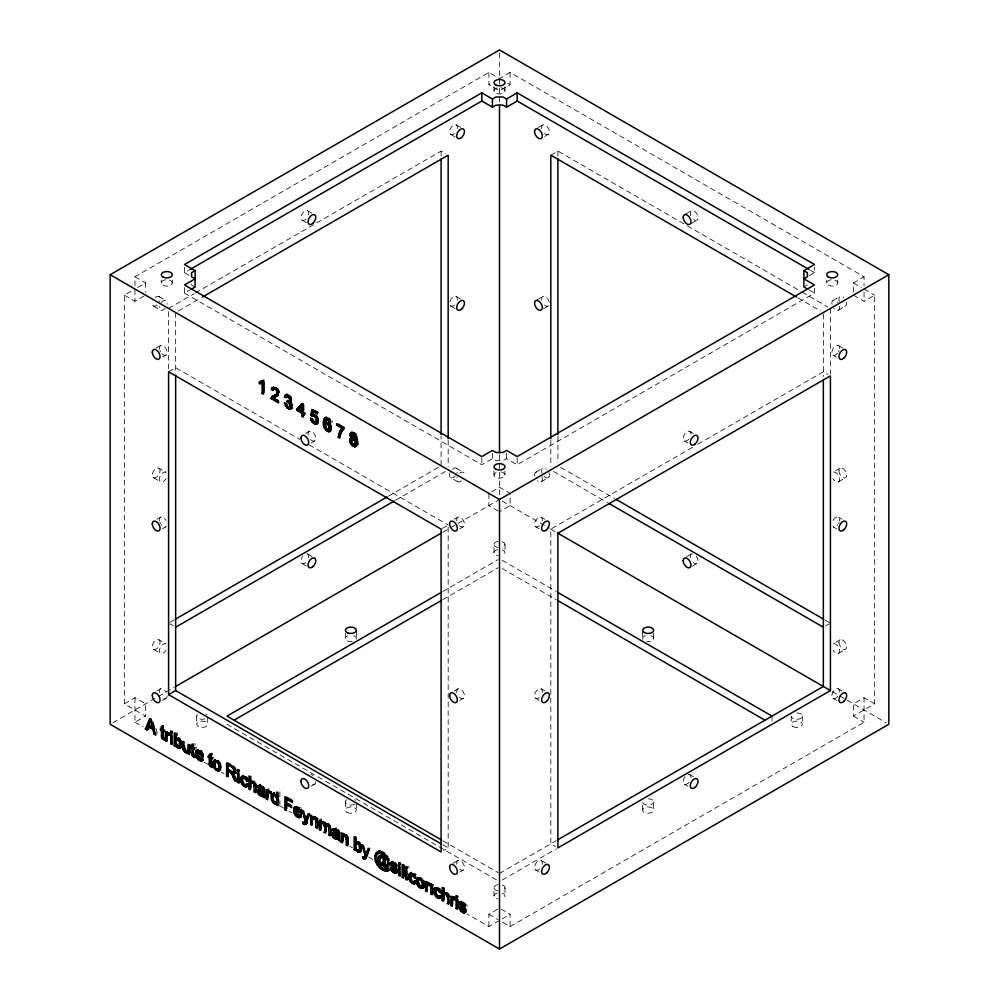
<?xml version="1.0" encoding="UTF-8"?>
<svg xmlns="http://www.w3.org/2000/svg" width="999" height="999" viewBox="0 0 999 999"><rect width="100%" height="100%" fill="white"/><g stroke="black" fill="none" stroke-linecap="round" stroke-linejoin="round"><path stroke-width="0.75" stroke-dasharray="5 3.75" d="M358.491 444.842L358.216 441.096M144.243 295.929L134.952 301.286L134.952 276.773L488.886 72.427L499.5 78.559L510.114 72.427L864.048 276.773L864.048 285.964M124.338 703.845L134.952 697.714L145.567 703.845L145.567 716.108L124.338 703.845L124.338 295.155L134.952 289.023M137.612 287.5L145.567 282.892L145.567 292.095M488.886 72.427L488.886 84.69L491.533 83.154M184.503 267.233L184.503 272.677L188.561 270.342M510.114 72.427L510.114 84.69L499.5 90.822L488.886 84.69M184.503 287.662L184.503 293.119L189.81 290.047M168.581 308.441L194.206 293.644M195.554 292.857L441.096 151.099L445.816 153.821M178.346 310.964L201.286 297.727M155.794 348.289L160.514 345.567M538.036 127.597L542.757 124.875M162.475 357.142L166.021 355.095M544.73 136.451L548.264 134.415M168.581 371.79L175.649 367.694L299.775 439.36M550.824 155.182L557.904 151.099L800.748 291.308M156.98 519.255L160.514 517.207M305.619 433.429L309.166 431.381M536.863 299.925L542.757 296.528M685.514 214.098L691.408 210.702M162.475 528.783L166.021 526.748A5.507 3.184 60 0 1 161.326 524.75M311.126 442.969L314.673 440.921M543.543 308.778L548.264 306.056M691.021 223.639L696.915 220.23M169.93 622.352L173.976 620.017M388.486 496.166L441.096 465.784L441.096 436.188M395.567 500.249L445.479 471.428M184.503 293.119L481.805 464.76L492.42 458.628L495.966 460.676L503.034 460.676L506.58 458.628L517.195 464.76L814.497 293.119L814.497 287.662M809.19 275.749L814.497 272.677L814.497 267.233M805.057 286.301L807.417 284.94M491.533 491.845L499.5 487.237L510.114 493.369L510.114 505.631L499.5 511.763M853.433 292.095L853.433 282.892L864.048 276.773M156.98 690.896L160.514 688.86M454.27 519.255L457.817 517.207M535.676 472.252L542.757 468.169M832.979 300.612L840.059 296.516M442.282 528.446L448.176 525.037L448.176 847.901L443.456 850.624M112.875 722.727L174.126 687.349M442.919 532.167L499.5 499.5L499.5 454.395M162.475 700.436L166.021 698.388M459.777 528.783L463.324 526.748M541.183 481.793L548.264 477.709A5.507 3.184 60 0 0 548.888 472.639M838.486 310.14L845.566 306.056M134.952 697.714L134.952 722.227L145.567 716.108M853.433 295.155L864.048 301.286L874.662 295.155L874.662 703.845L853.433 716.108L853.433 703.845L864.048 697.714L874.662 703.845M442.832 591.47L498.151 559.54M692.482 447.34L550.824 529.133L550.824 843.818L555.544 846.54M697.876 444.23L823.351 371.79L828.059 374.513M442.832 599.65L498.151 567.719M454.27 690.896L457.817 688.86M686.688 556.718L691.408 553.995M840.059 468.169L832.979 472.252A5.507 3.184 60 0 1 838.486 475.437A5.507 3.184 60 0 1 838.486 481.793A5.507 3.184 60 0 1 832.979 478.608M311.126 786.263L314.673 784.215M459.777 700.436L463.324 698.388M692.195 566.258L696.915 563.523M838.486 481.793L845.566 477.709M825.711 625.849L829.245 623.813M453.096 863.223L457.817 860.501M840.059 639.81L832.979 643.905A5.507 3.184 60 0 1 838.486 647.077A5.507 3.184 60 0 1 838.486 653.433A5.507 3.184 60 0 1 832.979 650.262M459.777 872.077L463.324 870.042M838.486 653.433L845.566 649.35M499.5 873.438L556.218 840.696M502.197 880.057L556.168 848.9M488.886 926.572L488.886 914.31L499.5 908.178L510.114 914.31L510.114 926.572L499.5 920.441L488.886 926.572L467.27 914.097M502.16 918.905L510.114 914.31M510.114 926.572L864.048 722.227L864.048 697.714M335.776 827.721L336.638 827.959M507.467 83.154L510.114 84.69M853.433 282.892L861.388 287.5M864.048 289.023L874.662 295.155M810.439 270.342L814.497 272.677M809.19 290.047L814.497 293.119M802.097 292.083L827.721 306.88M797.714 297.727L820.654 310.964M456.243 124.875L463.324 128.958M838.486 345.567L843.206 348.289M450.736 134.415L455.457 137.138M832.979 355.095L836.525 357.142M307.592 210.702L313.486 214.098M456.243 296.528L462.137 299.925M689.834 431.381L693.381 433.429M838.486 517.207L842.02 519.255M302.085 220.23L307.979 223.639M450.736 306.056L455.457 308.778M684.327 440.921L687.874 442.969M836.525 528.783L832.979 526.748A5.507 3.184 -60 0 0 837.674 524.75M560.601 467.345L614.56 498.501M825.024 620.017L830.419 623.126M553.521 471.428L607.479 502.584M184.503 272.677L189.81 275.749M195.117 286.988L191.583 284.94L191.583 280.856M134.952 276.773L145.567 282.892M158.941 296.516L166.021 300.612M456.243 468.169L463.324 472.252M541.183 517.207L544.73 519.255M838.486 688.86L842.02 690.896M502.16 501.023L549.35 528.284M550.649 529.033L556.081 532.167M832.242 691.608L846.49 699.837M847.065 700.162L886.125 722.727M153.434 306.056L160.514 310.14M450.112 472.639A5.507 3.184 -60 0 0 450.736 477.709L457.817 481.793M535.676 526.748L539.223 528.783M832.979 698.388L836.525 700.436M124.338 295.155L134.952 301.286M498.176 511.001L488.886 505.631L488.886 493.369M853.433 716.108L864.048 722.227M309.215 444.817L448.176 525.037M502.197 560.314L556.168 591.47M502.197 568.493L556.168 599.65M158.941 468.169A5.507 3.184 -60 0 1 157.193 476.698A5.507 3.184 -60 0 1 152.422 473.938A5.507 3.184 -60 0 1 158.941 468.169L166.021 472.252A5.507 3.184 -60 0 0 160.514 475.437A5.507 3.184 -60 0 0 160.514 481.793A5.507 3.184 -60 0 0 166.021 478.608M307.592 553.995L312.312 556.718M541.183 688.86L544.73 690.896M689.834 774.675L693.381 776.722M153.434 477.709L160.514 481.793M302.085 563.523L306.805 566.258M535.676 698.388L539.223 700.436M684.327 784.215L687.874 786.263M169.755 623.813L173.289 625.849M158.941 639.81A5.507 3.184 -60 0 1 157.193 648.339A5.507 3.184 -60 0 1 152.422 645.591A5.507 3.184 -60 0 1 158.941 639.81L166.021 643.905A5.507 3.184 -60 0 0 160.514 647.077A5.507 3.184 -60 0 0 160.514 653.433A5.507 3.184 -60 0 0 166.021 650.262M541.183 860.501L545.904 863.223M153.434 649.35L160.514 653.433M535.676 870.042L539.223 872.077M442.832 840.733L498.151 872.664M442.782 844.779L448.176 847.901M226.973 724.275L499.5 881.618M488.886 914.31L498.176 919.679M268.132 788.536L269.368 789.26M134.952 722.227L143.057 726.91M203.846 762.012L207.904 764.347M221.403 772.152L224.113 773.713M279.495 805.681L283.554 808.029M288.948 811.138L291.658 812.699M349.737 846.24L352.447 847.801M368.656 857.154L372.702 859.502M415.384 873.538L416.346 874.674M300.761 807.479L301.386 808.241M433.129 884.24L433.766 885.601M318.556 818.543L318.806 819.23M155.944 728.433L157.617 734.103M332.105 420.666L332.442 422.215M467.02 904.969L467.207 905.893M864.048 292.095L864.048 301.286M837.699 280.17L837.699 282.892A5.507 3.184 0 0 1 829.445 285.652A5.507 3.184 0 0 1 829.445 280.145A5.507 3.184 0 0 1 837.699 282.892M830.419 308.441L830.419 373.876M826.685 280.17L826.685 282.892M823.351 314.086L823.351 376.461M802.309 716.108L802.309 724.275M791.295 716.108L791.295 724.275M772.027 716.108L772.027 721.553M653.658 633.004L653.658 638.448M648.151 798.75A5.507 3.184 0 0 1 653.658 801.922L653.658 810.102A5.507 3.184 0 0 1 645.391 812.849A5.507 3.184 0 0 1 645.391 807.342A5.507 3.184 0 0 1 653.658 810.102M642.644 631.643L642.644 638.448M642.644 810.102L642.644 801.922A5.507 3.184 0 0 0 648.151 805.107A5.507 3.184 0 0 0 653.658 801.922M557.904 151.099L557.904 157.33M557.904 436.188L557.904 462.674M550.824 440.272L550.824 466.758M517.195 457.942L517.195 464.76M506.58 453.184L506.58 458.628M505.007 86.726L505.007 90.822A5.507 3.184 0 0 1 496.753 93.569A5.507 3.184 0 0 1 496.753 88.062A5.507 3.184 0 0 1 505.007 90.822M505.007 470.891L505.007 474.975M505.007 544.455L505.007 552.634M505.007 887.749L505.007 895.916M499.5 53.059L499.5 104.395M493.993 86.726L493.993 90.822M493.993 470.891L493.993 474.975M498.076 541.383A5.507 3.184 0 0 0 493.993 544.455L493.993 552.634A5.507 3.184 0 0 0 498.076 555.706M498.076 884.677A5.507 3.184 0 0 0 493.993 887.749L493.993 895.916A5.507 3.184 0 0 0 498.076 898.988M492.42 453.184L492.42 458.628M481.805 457.942L481.805 464.76M448.176 440.272L448.176 466.758M441.096 151.099L441.096 157.33M408.816 866.208L408.816 868.031M356.356 631.643L356.356 638.448M356.356 803.283L356.356 810.102M345.342 633.004L345.342 638.448M345.342 801.922L345.342 810.102M279.895 791.77L279.895 804.694M213.774 757.155L213.774 758.391M212.4 753.096L212.4 755.269M207.705 717.469L207.705 724.275A5.507 3.184 0 0 1 199.45 727.035A5.507 3.184 0 0 1 199.45 721.528A5.507 3.184 0 0 1 207.705 724.275M196.691 716.108L196.691 724.275M196.391 747.127L196.391 748.351M195.005 743.056L195.005 745.229M177.36 732.579L177.36 735.651M175.649 312.525L175.649 373.938M172.315 280.17L172.315 282.892A5.507 3.184 0 0 1 164.048 285.652A5.507 3.184 0 0 1 164.048 280.145A5.507 3.184 0 0 1 172.315 282.892M168.581 311.551L168.581 370.754M161.301 280.17L161.301 282.892M352.272 641.52A5.507 3.184 0 0 1 345.766 639.672A5.507 3.184 0 0 1 348.102 635.701M353.609 635.701A5.507 3.184 0 0 1 356.168 639.273M650.898 635.701A5.507 3.184 0 0 1 653.234 639.672A5.507 3.184 0 0 1 646.728 641.52M642.832 639.273A5.507 3.184 0 0 1 645.391 635.701M502.247 893.168A5.507 3.184 0 0 1 502.247 898.675M493.993 895.916A5.507 3.184 0 0 1 498.076 892.856M502.247 549.875A5.507 3.184 0 0 1 502.247 555.382M493.993 552.634A5.507 3.184 0 0 1 498.076 549.562M690.784 215.772A5.507 3.184 60 0 1 693.156 210.539A5.507 3.184 60 0 1 698.051 217.72A5.507 3.184 60 0 1 693.156 219.231M696.103 555.993A5.507 3.184 60 0 1 697.764 562.562A5.507 3.184 60 0 1 693.156 562.524M690.396 557.754A5.507 3.184 60 0 1 692.22 553.746M541.745 300.287A5.507 3.184 60 0 1 545.167 296.616A5.507 3.184 60 0 1 549.388 303.921A5.507 3.184 60 0 1 544.505 305.057M548.264 477.709A5.507 3.184 60 0 1 543.568 475.711M542.145 473.239A5.507 3.184 60 0 1 542.42 468.419A5.507 3.184 60 0 1 546.515 469.18M846.578 302.297A5.507 3.184 60 0 1 841.807 305.045M839.435 301.586A5.507 3.184 60 0 1 839.722 296.765A5.507 3.184 60 0 1 843.818 297.527M541.745 128.634A5.507 3.184 60 0 1 545.167 124.975A5.507 3.184 60 0 1 549.388 132.28A5.507 3.184 60 0 1 544.505 133.404M839.497 306.381A5.507 3.184 60 0 1 838.099 310.314A5.507 3.184 60 0 1 833.79 308.142M831.967 304.37A5.507 3.184 60 0 1 833.366 300.437A5.507 3.184 60 0 1 837.674 302.61M541.808 476.723A5.507 3.184 60 0 1 541.52 481.543A5.507 3.184 60 0 1 537.425 480.781M534.677 476.024A5.507 3.184 60 0 1 539.435 473.264M500.924 471.903A5.507 3.184 0 0 1 504.008 476.798A5.507 3.184 0 0 1 494.992 476.798A5.507 3.184 0 0 1 498.076 471.903M305.844 219.231A5.507 3.184 -60 0 1 300.949 217.72A5.507 3.184 -60 0 1 305.844 210.539A5.507 3.184 -60 0 1 308.216 215.772M454.495 305.057A5.507 3.184 -60 0 1 449.612 303.921A5.507 3.184 -60 0 1 453.833 296.616A5.507 3.184 -60 0 1 457.255 300.287M306.78 553.746A5.507 3.184 -60 0 1 308.604 557.754M305.844 562.524A5.507 3.184 -60 0 1 301.236 562.562A5.507 3.184 -60 0 1 302.897 555.993M502.247 541.708A5.507 3.184 0 0 1 502.247 547.215M498.076 547.527A5.507 3.184 0 0 1 493.993 544.455M204.957 718.855A5.507 3.184 0 0 1 198.302 718.356A5.507 3.184 0 0 1 197.427 714.51M206.094 713.86A5.507 3.184 0 0 1 206.968 714.51M354.745 804.17A5.507 3.184 0 0 1 346.953 804.17A5.507 3.184 0 0 1 346.953 799.675M354.745 799.675A5.507 3.184 0 0 1 355.619 800.336M796.802 712.924A5.507 3.184 0 0 1 802.284 715.821A5.507 3.184 0 0 1 797.751 719.23A5.507 3.184 0 0 1 791.483 716.92M502.247 884.989A5.507 3.184 0 0 1 502.247 890.496M498.076 890.821A5.507 3.184 0 0 1 493.993 887.749M454.495 133.404A5.507 3.184 -60 0 1 449.612 132.28A5.507 3.184 -60 0 1 453.833 124.975A5.507 3.184 -60 0 1 457.255 128.634M161.326 302.61A5.507 3.184 -60 0 1 165.634 300.437A5.507 3.184 -60 0 1 167.033 304.37M165.21 308.142A5.507 3.184 -60 0 1 160.901 310.314A5.507 3.184 -60 0 1 159.503 306.381M155.182 297.527A5.507 3.184 -60 0 1 159.278 296.765A5.507 3.184 -60 0 1 159.565 301.586M157.193 305.045A5.507 3.184 -60 0 1 152.422 302.297M459.565 473.264A5.507 3.184 -60 0 1 464.323 476.024M461.575 480.781A5.507 3.184 -60 0 1 457.48 481.543A5.507 3.184 -60 0 1 457.192 476.723M452.485 469.18A5.507 3.184 -60 0 1 456.58 468.419A5.507 3.184 -60 0 1 456.855 473.239M455.432 475.711A5.507 3.184 -60 0 1 450.736 477.709M159.503 349.325A5.507 3.184 60 0 1 163.262 345.829A5.507 3.184 60 0 1 167.033 353.658A5.507 3.184 60 0 1 161.326 353.097M160.514 351.923A5.507 3.184 60 0 1 159.89 350.637M308.154 435.139A5.507 3.184 60 0 1 311.913 431.655A5.507 3.184 60 0 1 315.684 439.485A5.507 3.184 60 0 1 309.965 438.923M456.805 520.966A5.507 3.184 60 0 1 460.227 517.295A5.507 3.184 60 0 1 464.448 524.6A5.507 3.184 60 0 1 459.565 525.736M456.805 864.26A5.507 3.184 60 0 1 460.227 860.601A5.507 3.184 60 0 1 464.448 867.906A5.507 3.184 60 0 1 459.565 869.03M315.809 781.693A5.507 3.184 60 0 1 309.965 782.217M310.914 774.525A5.507 3.184 60 0 1 312.924 775.686M167.158 695.878A5.507 3.184 60 0 1 161.326 696.39M159.503 692.619A5.507 3.184 60 0 1 161.326 688.611A5.507 3.184 60 0 1 166.021 692.032M539.435 525.736A5.507 3.184 -60 0 1 534.552 524.6A5.507 3.184 -60 0 1 538.773 517.295A5.507 3.184 -60 0 1 542.195 520.966M689.035 438.923A5.507 3.184 -60 0 1 683.316 439.485A5.507 3.184 -60 0 1 687.087 431.655A5.507 3.184 -60 0 1 690.846 435.139M837.674 353.097A5.507 3.184 -60 0 1 831.967 353.658A5.507 3.184 -60 0 1 835.738 345.829A5.507 3.184 -60 0 1 839.497 349.325M839.11 350.637A5.507 3.184 -60 0 1 838.486 351.923M832.979 520.392A5.507 3.184 -60 0 1 837.674 516.958A5.507 3.184 -60 0 1 839.497 520.966M839.11 522.277A5.507 3.184 -60 0 1 838.486 523.563M539.435 697.377A5.507 3.184 -60 0 1 534.552 696.253A5.507 3.184 -60 0 1 538.773 688.948A5.507 3.184 -60 0 1 542.195 692.619M539.435 869.03A5.507 3.184 -60 0 1 534.552 867.906A5.507 3.184 -60 0 1 538.773 860.601A5.507 3.184 -60 0 1 542.195 864.26M688.086 774.525A5.507 3.184 -60 0 1 690.846 778.446M689.035 782.217A5.507 3.184 -60 0 1 683.716 783.641A5.507 3.184 -60 0 1 685.139 776.673M837.674 696.39A5.507 3.184 -60 0 1 831.967 696.965A5.507 3.184 -60 0 1 835.738 689.135A5.507 3.184 -60 0 1 839.497 692.619M456.805 692.619A5.507 3.184 60 0 1 460.227 688.948A5.507 3.184 60 0 1 464.448 696.253A5.507 3.184 60 0 1 459.565 697.377M160.514 523.563A5.507 3.184 60 0 1 159.89 522.277M159.503 520.966A5.507 3.184 60 0 1 161.326 516.958A5.507 3.184 60 0 1 166.021 520.392M346.953 812.349A5.507 3.184 0 0 0 356.168 810.926A5.507 3.184 0 0 0 349.425 807.03A5.507 3.184 0 0 0 346.953 812.349M792.906 726.523A5.507 3.184 0 0 0 802.122 725.099A5.507 3.184 0 0 0 795.379 721.203A5.507 3.184 0 0 0 792.906 726.523M838.923 470.691A5.507 3.184 60 0 0 844.754 477.959A5.507 3.184 60 0 0 844.754 470.167A5.507 3.184 60 0 0 838.923 470.691M838.923 642.332A5.507 3.184 60 0 0 844.754 649.6A5.507 3.184 60 0 0 844.754 641.82A5.507 3.184 60 0 0 838.923 642.332"/><path stroke-width="1.5" d="M262.974 795.816L263.249 797.127L265.01 796.103L264.735 794.792C261.663 798.351 255.457 793.356 257.792 789.747C262.974 791.87 265.247 789.56 259.478 787.087L258.791 788.074L257.455 787.087L260.339 784.565M337.6 834.115L337.212 832.105L335.652 830.669L334.215 830.231L333.541 831.23L332.192 830.244L333.304 828.733C339.922 828.995 339.098 836.55 339.423 841.108L337.712 838.96L339.485 837.949L336.963 839.172C330.844 839.185 329.932 828.783 337.6 834.115L339.373 833.091M187.862 751.086L188.087 744.38L189.46 745.167L189.46 754.532L188.237 753.82L188.237 752.447C182.605 754.495 181.905 744.655 182.892 741.37L184.266 742.17C182.642 745.541 184.79 755.119 189.635 750.074L189.86 744.605M198.526 759.889L200.3 758.878L203.459 759.989L201.686 761.013C196.928 760.951 193.706 754.07 196.566 750.361C202.647 748.388 207.355 765.434 196.928 754.557L198.701 753.546L203.534 756.33M196.104 750.811L197.864 749.787L197.54 754.57L195.767 755.594M295.142 811.263L296.666 815.122L298.289 816.158L299.725 815.172L301.149 816.195L299.9 817.706C295.142 817.657 291.92 810.776 294.78 807.055C300.861 805.082 305.569 822.14 295.142 811.263L296.915 810.239M294.318 807.517L296.079 806.493L296.079 812.287L294.305 813.311M443.606 895.154L443.544 901.223L442.17 900.436L442.17 887.499L443.544 888.298L443.544 892.931C449.275 891.62 449.55 900.773 448.776 904.245L447.402 903.446C449.1 901.672 446.903 890.871 443.606 895.154L445.379 894.13M262.799 793.681L262.862 792.207L264.623 791.183L264.41 793.218L261.726 794.817L259.091 793.281L258.866 791.333L261.176 790.109L264.623 791.183M337.6 835.351L333.616 834.49L334.353 837.037L337 837.799L337.6 835.351L339.373 834.327L335.377 833.466M324.837 422.964L325.224 420.192L326.785 419.18L330.669 423.226L328.696 419.081L325.899 417.632C320.691 419.942 323.713 432.53 329.87 431.518C332.742 428.546 328.883 420.791 324.837 422.964L326.611 421.94M212.837 763.348C214.036 754.707 224.363 766.72 219.393 770.753C215.472 771.59 212.7 766.807 212.837 763.348L217.47 760.614L218.406 760.938L215.697 761.638C212.612 762.924 214.598 768.918 217.582 769.442L220.117 768.194L220.791 765.846L219.031 766.857L218.344 769.218M213.549 760.614L215.309 759.59L214.61 762.324L215.197 765.596L213.436 766.62M416.446 880.893C417.632 872.264 427.972 884.265 423.002 888.311C419.081 889.147 416.308 884.365 416.446 880.893L418.219 879.869L418.531 877.796L416.758 878.808M271.528 799.787L271.491 794.667L274.475 792.607L272.964 794.68L273.301 798.763L271.528 799.787C272.252 802.459 275.512 806.043 278.184 803.134L275.412 802.172L273.651 803.196M245.766 785.364L246.453 784.003L247.802 784.989C244.83 791.033 237.725 779.807 241.721 776.41C244.693 775.449 247.29 778.858 247.677 781.53L243.556 777.697C240.634 778.958 242.32 784.727 245.155 785.451L247.977 783.878L245.155 785.451M240.809 780.631L242.57 779.607L243.494 775.386M382.605 863.586C387.175 851.885 372.452 859.714 382.155 863.835M381.693 863.935L384.365 862.562L385.277 860.713L384.84 857.704L383.067 858.728M416.421 882.816C411.363 886.8 406.443 877.222 409.702 873.388C412.674 872.427 415.272 875.836 415.659 878.508L411.526 874.687C408.603 875.936 410.302 881.717 413.136 882.429L415.959 880.856L413.136 882.429M411.476 872.364L410.489 875.449L411.064 878.683L409.29 879.707M438.961 896.902L439.647 895.541L440.996 896.528C438.024 902.572 430.919 891.345 434.915 887.949C437.887 886.987 440.484 890.396 440.871 893.069L436.738 889.235C433.828 890.496 435.514 896.265 438.349 896.99L441.171 895.416L438.349 896.99M434.365 888.623L436.138 887.599L435.951 892.219L434.19 893.243M338.236 437.362L340.172 430.631L343.918 427.372L341.121 431.181L340.01 436.338L338.236 437.362L339.648 438.174L340.871 433.054L343.918 429.12L343.918 427.884L336.663 423.701L336.663 425.224L342.145 428.384M388.848 868.456C379.483 873.451 370.517 855.331 380.02 850.611C367.445 854.644 380.619 876.847 390.547 869.342M376.611 856.393L376.798 854.407C382.904 848.163 392.944 865.771 384.465 865.509L385.639 858.491L384.278 857.704L384.016 858.915L385.789 857.891M323.738 425.824L325.512 424.8L325.537 418.706L326.448 417.008L324.675 418.032M272.652 796.278L273.152 800.861L275.537 802.921C278.359 801.548 276.661 795.803 273.801 795.179L272.652 796.278L274.887 794.405M411.9 876.223L412.55 873.875L414.235 873.988L412.475 875.012M257.392 792.344L259.166 791.32L259.565 788.723M333.903 834.477L333.791 832.691L332.018 833.703M391.121 862.424L395.242 864.073L396.778 867.269L395.429 866.707C385.402 857.854 399.15 870.404 396.678 872.914L394.717 873.151L392.42 871.727L390.347 867.719L391.708 868.256C391.084 870.666 396.853 873.563 395.267 869.917C392.844 868.381 387.674 863.074 392.882 861.413M391.246 865.921L393.019 864.897L392.595 861.725L390.821 862.749M464.21 911.125C464.385 907.666 457.879 906.405 459.478 902.384C461.963 900.848 465.247 904.357 465.434 906.917L464.085 906.343C454.058 897.489 467.807 910.039 465.334 912.549L463.374 912.786L461.076 911.363L459.003 907.354L460.364 907.891C459.915 915.134 471.328 907.092 462.475 912.362M459.528 904.832L461.301 903.808L461.063 901.81L459.29 902.834M179.183 746.603L179.495 741.87L176.848 739.21C174.063 740.559 175.499 746.253 178.471 746.865L181.244 745.242L178.471 746.865M359.615 849.649L359.153 845.104L356.793 843.094C353.996 844.442 355.444 850.137 358.404 850.748L361.388 848.626L361.551 847.152L359.777 848.176M312.225 818.78L312.075 825.311L310.701 824.525L310.701 815.159L311.938 815.871L311.938 817.207C317.582 815.246 318.269 824.987 317.282 828.333L315.909 827.534L315.534 819.729L313.411 818.044L312.225 818.78L315.996 817.332L314.223 818.356M313.836 819.18L314.198 817.344L312.425 818.356M342.857 835.926L344.905 834.664L342.657 836.35L342.495 842.881L341.121 842.082L341.121 832.729L342.357 833.441L342.357 834.764L344.118 833.74M421.953 886.762L422.252 882.055L419.305 879.195C416.221 880.469 418.206 886.475 421.191 887L424.026 885.401L421.191 887M426.898 883.578C432.542 881.618 433.229 891.358 432.242 894.704L430.869 893.905L430.706 886.662L429.183 884.727L427.185 885.151L427.035 891.682L425.661 890.896L425.661 881.53L426.898 882.242L426.898 883.578L428.658 882.554M290.11 409.14L292.445 407.929L290.11 409.14L287.262 408.104L284.415 402.872L285.789 403.459L287.225 406.68L289.623 407.43L290.135 404.807L287.125 401.735L287.275 400.424L289.086 400.961L290.846 399.937M378.146 861.625L377.909 857.991L380.831 855.007L379.67 856.967L379.92 860.601L378.146 861.625L380.507 864.859L382.854 864.747C393.356 875.049 388.124 848.551 378.246 851.635M326.149 825.898L329.345 825.049L326.149 825.898L325.587 833.116L324.213 832.329C327.447 824 318.306 818.131 320.766 830.344L319.393 829.545L319.393 820.179L320.617 820.891L320.617 822.202L322.315 821.765L323.901 822.676L325.374 825.062L328.246 823.451M351.735 438.149L350.162 435.464L350.112 433.891L351.411 432.53L353.971 433.529L356.293 436.888L356.418 439.098L354.87 439.96L356.98 444.493L356.73 445.866L354.795 446.853C351.436 445.979 348.439 441.72 350.162 438.399L353.509 437.125L350.162 438.399M350.174 442.744L351.948 441.72L351.511 438.086L352.597 437.05M228.072 765.321C234.952 766.433 236.338 776.648 228.072 769.605L228.072 765.321L229.845 764.297M233.928 770.878L235.115 771.066L235.789 769.829L234.016 770.853M328.833 430.032L328.846 425.724L326.423 423.751L325.212 424.525L325.711 428.171L328.147 430.244L331.069 428.334L330.607 424.7L328.846 425.724M315.771 422.44L316.458 420.542L315.796 418.019L314.061 416.233L310.739 415.372L311.825 409.365L317.382 412.575L317.382 414.098L312.924 411.513L312.312 414.635C316.446 414.523 319.38 420.504 317.033 423.763C313.786 425.287 310.701 420.916 310.489 417.957L315.01 422.652L318.057 420.716L318.057 418.219L316.296 419.23M273.464 388.986L275.924 387.849L273.464 388.986L272.864 390.547L271.453 389.56L271.79 388.149L273.651 387.337L276.523 389.011L278.334 391.983L278.296 394.892L273.102 398.226L278.584 401.398L278.584 402.922L271.191 398.651C271.366 394.155 279.745 395.504 278.783 390.696M274.638 389.523L275.237 387.962M326.823 424.538L326.985 423.501M271.191 398.651L274.787 394.955M351.648 439.523L353.259 439.71L354.92 441.421L355.419 444.63L354.208 445.317L351.648 443.244L351.173 440.084L354.146 438.361L356.68 440.397M352.784 439.985L352.947 439.061M289.623 407.43L291.895 405.831L291.908 403.783M310.739 415.372L312.512 414.348L313.324 409.84M353.284 434.378L354.982 436.613L354.608 438.611L352.56 437.862L351.461 435.302L353.746 433.179L355.057 433.354L351.973 434.203M354.608 438.611L356.88 436.476L355.107 437.487M273.014 395.979C277.66 396.016 278.446 389.947 274.163 388.873M417.857 881.717L418.244 879.744L421.079 878.171L418.544 879.42M289.086 400.961L289.785 399.737L288.686 397.227L286.613 396.466L285.926 397.814L284.553 396.74L287.063 394.155L284.965 395.567M296.99 808.978L298.426 807.304L293.718 810.114M167.133 734.877L166.908 741.508L165.522 740.709L165.522 731.343L166.758 732.055L166.758 733.478L167.645 732.667L169.218 733.391L169.455 735.389C163.711 733.94 173.664 732.142 168.456 734.465M168.731 734.652L169.793 733.278M269.568 792.869C270.042 788.723 264.985 798.039 267.732 799.724L266.358 798.925L266.358 789.56L267.595 790.271L267.595 791.695L269.368 790.671M452.097 898.213L453.846 897.601L455.257 898.925L454.782 900.124C451.361 896.34 452.01 904.844 452.235 906.23L450.849 905.444L450.849 896.078L452.097 896.79L452.097 898.213L453.858 897.189M322.59 823.363L323.052 822.202M326.71 420.279L328.022 418.169L325.674 419.53M393.668 863.323L395.429 863.136L393.656 864.147M250.587 782.966L250.362 789.685L248.976 788.898L248.976 775.961L250.362 776.76L250.362 781.393C256.081 780.082 256.356 789.235 255.582 792.707L254.208 791.907L253.771 783.99L251.91 782.467L250.587 782.966L253.122 781.393L250.886 782.579M252.185 782.592L252.36 781.942M305.856 819.954L308.154 813.686L309.528 814.485C307.48 816.171 307.455 827.397 302.809 823.576L302.66 822.002L304.183 822.839L305.17 821.353L302.098 810.189L303.584 811.051L305.856 819.954L307.63 818.93L309.49 813.785M365.834 854.582L368.132 848.326L369.505 849.113C367.457 850.798 367.432 862.025 362.799 858.203L362.649 856.63L364.16 857.467L365.159 855.981L362.075 844.829L363.561 845.678L365.834 854.582L367.607 853.558L369.468 848.413M257.455 787.087L259.827 784.802M332.192 830.244L334.203 828.458L332.43 829.482M284.553 396.74L286.738 394.543M152.847 729.482L154.158 734.14L155.844 735.127L151.261 719.555L149.663 718.631L145.367 729.07L146.94 729.982L148.177 726.773L149.937 725.749L154.62 728.458L152.847 729.482L148.177 726.773M302.809 823.576L306.818 820.654L305.794 816.146M364.16 857.467L366.92 854.957L365.159 855.981M244.081 777.721L244.568 776.897L246.266 777.01L244.493 778.034M145.367 729.07L147.14 728.046L150.899 718.905M333.541 831.23L335.989 829.207L334.215 830.231M360.889 849.462L361.388 848.626M381.168 857.679L383.104 856.118L381.331 857.13M178.521 740.159L180.295 739.135L178.621 738.186L175.637 740.284M216.196 761.663L217.47 760.614M350.462 436.388L352.235 435.364L352.322 431.943L350.549 432.967M428.958 884.14L430.132 883.403L427.185 885.151M185.664 752.547L189.635 750.074M267.595 791.695L268.893 790.896L270.766 792.407L270.292 793.606L268.481 792.519M385.914 865.971L389.061 863.86L387.287 864.872M353.296 446.278L357.18 443.606L354.208 445.317M197.715 751.76L201.074 750.923L197.715 751.76L197.003 753.296L201.536 755.918L203.297 754.894L203.122 753.758L201.361 754.782L201.536 755.918M297.702 807.442L295.217 810.002L299.75 812.624L301.511 811.6M420.304 878.396L418.032 880.244M298.351 409.79L303.621 404.957L303.621 410.789L301.86 411.813L298.351 409.79L300.125 408.766M286.176 396.94L288.986 395.354L287.7 396.79L286.326 395.716M353.746 433.179L351.461 435.302M413.748 882.354L414.435 880.981L415.784 881.967L414.647 883.84M297.003 409.003L302.11 403.584L303.234 404.22L303.234 412.599L304.745 413.474L304.745 414.935L303.234 414.061L303.234 417.157L301.86 416.358L301.86 413.261L297.003 410.464L297.003 409.003L302.859 403.646M290.672 408.953L291.608 405.482L289.648 402.31L290.809 401.885C292.22 398.863 288.599 393.918 285.289 395.179M277.922 395.504L273.102 398.226M234.328 773.788L236.101 772.764L234.153 772.414L232.392 773.426C241.196 774.575 229.982 761.925 226.598 763.036L226.598 775.961L228.072 776.822L228.072 771.078L229.845 770.054M276.411 804.158L278.122 805.718L278.122 792.794L276.748 791.995L276.748 796.64L278.521 795.616M325.374 825.062L327.66 823.626L327.148 824.038M342.357 834.764C348.014 832.816 348.688 842.544 347.702 845.891L346.328 845.104L345.954 837.299L343.132 835.688M188.237 753.82L190.01 752.796L190.01 751.423L187.125 752.996M460.564 903.983L463.274 902.384L462.5 903.62M201.686 761.013L202.934 759.49L201.511 758.478L200.075 759.452L198.451 758.416L196.928 754.557M387.075 869.48L387.924 868.943L389.298 869.742L387.962 870.853M454.433 898.213L455.119 898.001L452.46 899.612M262.125 383.304L259.378 383.628L259.378 382.105L262.612 380.719L263.499 381.231L263.499 394.218L262.125 393.419L262.125 383.304L263.898 382.28L263.898 392.395L262.125 393.419M263.162 380.719L263.898 380.269L261.388 381.743M110.177 274.725L499.5 49.95L888.823 274.725L888.823 724.275L499.5 949.05L110.177 724.275L110.177 274.725L499.5 499.5L888.823 274.725M807.866 289.285L803.883 286.988L803.883 270.642L814.497 264.51L517.195 92.857L506.58 98.988L503.034 96.953L495.966 96.953L492.42 98.988L481.805 92.857L184.503 264.51L195.117 270.642L195.117 286.988L191.134 289.285M189.91 269.555L481.805 101.036L492.42 107.168L495.966 105.12L503.034 105.12L506.58 107.168L517.195 101.036L809.09 269.555M195.117 270.642L191.583 272.677L191.583 276.773L195.117 278.808L184.503 284.94L481.805 456.58L492.42 450.449L495.966 452.497L503.034 452.497L506.58 450.449L517.195 456.58L814.497 284.94L803.883 278.808L807.417 276.773L807.417 272.677L803.883 270.642M202.635 296.953L448.176 155.182L448.176 438.711M259.378 382.105L261.151 381.081L261.151 382.617L259.378 383.628M260.826 383.653L263.898 382.28M271.79 388.149L273.564 387.137L273.214 388.536L271.453 389.56M273.014 389.548L274.787 388.524M275.05 389.223L276.823 388.199M276.573 390.746L278.346 389.722L277.672 388.848M277.16 392.669L278.933 391.658M276.998 393.506L278.771 392.482M271.716 396.99L273.489 395.966M276.523 394.218L278.284 393.194M275.587 394.867L277.347 393.843M271.353 397.639L273.114 396.628M273.676 397.702L275.449 396.678M286.613 396.466L288.386 395.442M288.686 397.227L290.459 396.203M289.273 397.989L291.046 396.965M289.66 398.863L291.421 397.839M289.785 399.737L291.558 398.713M287.125 401.735L290.11 399.9M289.61 400.587L291.383 399.575M288.099 402.122L289.86 401.099L290.734 401.773L291.433 402.709L289.673 403.733M288.961 402.797L291.421 401.286M285.09 405.344L286.863 404.333L287.3 405.119L285.527 406.143M286.626 407.542L288.399 406.518M290.284 405.894L292.058 404.87M287.262 408.104L289.036 407.08L291.87 408.116M288.873 407.58L291.895 405.831M288.761 408.953L290.522 407.929M297.003 410.464L298.763 409.44L298.763 407.979M301.86 413.261L303.621 412.237L303.621 415.334L301.86 416.358M303.234 414.061L304.995 413.037M312.924 411.513L314.685 410.489M312.025 416.308L314.635 414.872L312.512 414.348M314.061 416.233L315.834 415.222M315.035 416.995L316.808 415.971M310.839 419.63L312.612 418.606M311.164 420.429L312.937 419.405M315.796 418.019L317.57 416.995M312.113 421.94L313.886 420.929M316.458 420.542L318.231 419.53M313.361 423.164L315.135 422.14L318.206 423.089L316.446 424.113M316.283 421.74L318.057 420.716M315.01 422.652L317.532 421.416M314.972 424.051L316.745 423.027M324.151 418.706L325.911 417.682M315.759 424.213L317.52 423.189M323.776 419.73L325.537 418.706M325.224 420.192L329.171 418.419L327.41 419.43M323.476 422.789L325.237 421.765M328.159 420.042L329.932 419.018M328.783 420.904L330.544 419.892M325.699 423.913L328.196 422.727L325.212 424.525M329.295 422.565L331.069 421.541M327.285 424.051L329.058 423.039M324.088 427.11L325.849 426.086L326.323 427.21L324.563 428.221M329.308 426.91L331.081 425.886M325.799 430.032L327.572 429.021L330.931 430.769L329.158 431.793M329.458 428.196L331.231 427.172M327.335 429.982L330.607 429.021M329.308 429.358L331.069 428.334M328.147 430.244L329.92 429.233M336.663 425.224L338.436 424.2L342.819 426.735M327.36 431.306L329.133 430.282M328.309 431.718L330.082 430.694M341.134 429.333L342.907 428.309M340.172 430.631L341.945 429.607M339.36 432.205L341.121 431.181M338.748 433.978L340.522 432.954M338.374 435.764L340.147 434.74M350.112 433.891L351.873 432.867M350.162 435.464L354.333 433.079M353.996 434.94L355.769 433.916L356.356 434.702L354.583 435.726M349.737 439.11L351.511 438.086M349.6 440.184L351.373 439.16M351.173 440.084L354.146 438.361M354.021 438.711L356.755 437.175M353.259 439.71L355.032 438.698M349.862 441.883L351.623 440.859M354.17 440.422L357.367 438.923L355.594 439.935M351.173 444.405L352.934 443.394M355.407 442.557L357.18 441.533M351.798 445.129L353.571 444.105M355.582 443.693L357.342 442.669M354.795 446.853L356.556 445.841L355.057 445.254M175.325 619.23L387.137 496.94M175.649 627.21L394.218 501.036M175.474 686.575L441.595 532.929M168.581 694.642L441.096 851.985L441.096 529.133L168.581 371.79L168.581 694.642L175.649 690.559L441.433 844.005M146.94 729.982L148.714 728.958L147.14 728.046M152.397 727.821L150.437 720.429L148.601 725.624L152.397 727.821L154.158 726.797L152.997 722.539M160.439 729.645L160.439 728.408L161.451 728.995L161.451 726.673L163.224 725.649L163.224 727.971L160.439 729.645L161.451 730.232L163.224 729.208L163.386 736.563L161.613 737.587L164.398 740.047L162.887 737.412L162.812 731.018L164.585 729.994M154.158 734.14L155.931 733.129M161.613 737.587L161.451 735.614L163.224 734.59M161.488 736.825L163.262 735.801M167.333 734.502L169.418 733.291M170.754 732.629L172.128 733.428L172.128 731.593L170.754 730.806L170.754 732.629L172.527 731.605M161.85 738.124L163.611 737.1M162.2 738.636L164.46 738.111L162.7 739.135M168.956 734.839L170.729 733.815M163.361 739.585L165.122 738.561M165.522 740.709L167.295 739.685L167.295 731.88M176.136 739.472L178.621 738.186M175.849 739.809L177.622 738.785M177.697 739.46L179.458 738.436M170.754 743.731L172.128 744.53L172.128 735.164L170.754 734.365L170.754 743.731L172.527 742.707M179.495 741.87L181.256 740.846M174.213 745.729L175.487 746.465L175.487 745.291C181.681 755.419 183.791 736.176 175.587 738.211L175.587 733.591L174.213 732.804L174.213 745.729L175.986 744.705L175.986 733.216M179.683 742.607L181.456 741.583M441.483 592.257L226.973 716.108L441.483 839.947M175.936 746.153L177.71 745.129M179.845 744.28L181.618 743.268M176.461 746.89L178.234 745.866L181.443 747.327L179.683 748.351M177.635 746.603L179.395 745.579M177.06 747.502L178.833 746.478M179.683 745.754L181.456 744.742M177.747 747.976L179.52 746.952M178.446 748.301L180.207 747.277M179.083 748.426L180.856 747.402M182.892 747.177L184.665 746.153M182.979 748.701L184.74 747.677L185.165 749.1L183.404 750.124M183.142 749.437L184.915 748.426M233.716 720.379L441.483 600.424M183.779 750.786L185.552 749.762M192.632 746.191L193.644 746.765L191.87 747.789L190.859 747.215L193.644 745.529M188.087 749.387L189.86 748.363M184.965 752.072L186.738 751.048L188.886 751.972M188.037 750.411L189.81 749.4M186.538 751.598L189.335 750.461M191.87 747.789L192.045 755.144L194.817 757.604L193.307 754.969L193.244 748.576L195.005 747.564M186.438 752.896L188.199 751.872M187.725 752.846L190.01 751.423M191.87 753.184L193.644 752.16M195.767 751.473L197.54 750.449M191.908 754.382L193.681 753.358M195.567 752.334L197.34 751.323M195.504 753.421L200.212 750.599M192.27 755.681L194.393 755.182L192.62 756.206M195.567 754.532L197.34 753.508M199.313 751.947L201.573 751.273M193.119 756.693L195.554 756.118L193.781 757.142M200.262 752.722L202.435 752.222L200.662 753.234L199.812 752.284M196.091 756.605L197.864 755.581L198.314 756.543L196.553 757.567M197.777 759.228L199.55 758.204L198.888 757.429M199.375 760.464L201.136 759.44M200.662 761.001L202.422 759.989M212.4 757.592L210.627 758.616L210.702 765.009L212.2 767.644L209.428 765.184L211.201 764.16L211.026 756.805L209.253 757.829L208.254 757.242L211.026 755.569L211.026 753.258M209.428 765.184L209.253 763.211L211.026 762.2M213.149 761.263L214.922 760.239M209.303 764.422L211.076 763.398M212.924 762.175L214.685 761.151M214.935 761.862L216.708 760.838M209.653 765.721L211.426 764.697M212.912 764.497L214.673 763.473M210.502 766.733L212.275 765.709M216.646 761.962L217.57 762.724L219.343 761.7M213.099 765.596L214.872 764.572M218.644 764.51L218.344 763.835L220.117 762.811L220.404 763.486L218.644 764.51L219.031 766.857M213.886 767.582L215.659 766.558M218.856 765.234L220.629 764.21M215.834 769.892L217.607 768.868L220.367 769.967L218.606 770.991M218.856 768.368L220.629 767.344M217.582 769.442L220.417 767.856M216.646 770.429L218.406 769.417M217.657 770.878L219.43 769.854M231.618 767.369L233.391 766.345L234.465 767.12L232.692 768.144M233.441 769.018L235.202 767.994M228.072 771.078L229.795 772.077L231.556 771.053L233.816 773.626M233.866 769.929L235.639 768.918M229.795 772.077L230.619 772.614L232.392 771.59M232.842 772.115L235.714 770.391M226.598 775.961L228.359 774.949M230.619 772.614L231.293 773.351L233.067 772.327M233.354 772.09L235.489 770.816M237.7 771.278L239.073 772.065L239.073 770.241L237.7 769.455L237.7 771.278L239.46 770.254M232.392 773.426L236.463 781.668L234.59 780.581L232.043 774.65L235.564 772.789M234.765 773.613L236.538 772.589M233.117 777.047L234.877 776.023L236.363 779.57L234.59 780.581M241.171 777.085L242.944 776.061M240.846 778.134L242.62 777.11M242.807 777.909L244.568 776.897M242.52 778.246L245.317 776.685M240.747 779.495L242.507 778.471M237.7 782.379L239.073 783.166L239.073 773.8L237.7 773.014L237.7 782.379L239.46 781.355M245.13 778.521L246.903 777.497L247.427 778.159L245.667 779.183M240.996 781.705L242.769 780.681L243.082 781.705L241.308 782.729M241.758 783.678L243.519 782.654M246.341 780.993L248.114 779.969M242.295 784.54L244.068 783.516M243.644 785.938L245.404 784.914L248.439 785.838L246.191 786.975M244.43 786.475L246.204 785.451M251.91 782.467L253.684 781.443M252.497 782.716L254.27 781.693M245.654 786.95L247.427 785.938M253.771 783.99L255.532 782.966M254.096 784.889L255.869 783.865L255.981 790.896L254.208 791.907M248.976 788.898L250.749 787.874L250.749 776.385M254.208 785.976L255.981 784.952M257.692 786.325L259.465 785.301M259.478 787.087L261.838 786.101L260.065 787.125M260.914 787.512L262.675 786.5L263.586 787.15L261.825 788.174M257.792 789.747L259.965 788.548M257.48 790.072L259.253 789.06M257.28 790.559L259.053 789.535M257.218 791.171L258.978 790.159M262.475 788.96L264.248 787.936M258.866 791.333L261.176 790.109M258.679 791.982L260.452 790.958M262.762 789.672L264.535 788.648M259.415 791.133L262.375 790.484M257.929 793.518L259.703 792.494L260.102 793.056L258.329 794.08M262.862 790.546L264.635 789.522M262.862 790.958L264.623 789.934M263.686 790.971L261.925 791.995L260.614 791.508M258.803 794.592L260.577 793.568L262.537 794.804L264.735 794.792M264.623 791.757L262.862 792.781L261.925 791.995L262.862 792.207M259.99 795.454L264.573 792.657M261.726 794.817L264.41 793.218M260.764 795.828L262.537 794.804M261.501 796.028L263.274 795.004M262.225 796.016L263.986 795.004M268.169 792.719L270.629 791.483M269.28 792.682L271.054 791.658M269.792 793.056L271.553 792.032M271.491 794.667L273.264 793.656M271.191 795.704L272.964 794.68M266.358 798.925L268.132 797.901L268.132 790.097M272.852 795.766L276.411 794.43L274.65 795.454M271.091 796.977L272.852 795.966M271.204 798.401L272.964 797.377M276.224 797.264L277.997 796.24L278.271 796.915L276.511 797.939M276.711 798.688L278.471 797.677M272.789 802.234L274.563 801.21M276.873 800.449L278.634 799.425M274.713 802.647L278.284 801.335L275.537 802.921M276.711 801.885L278.484 800.861M274.575 803.883L276.348 802.859M275.274 804.195L277.048 803.184M275.899 804.295L278.609 802.771M286.363 799.075L292.432 802.572L292.432 801.048L284.877 796.69L284.877 809.615L286.363 810.476L286.363 804.595L291.608 807.629L291.608 806.106L286.363 803.071L286.363 799.075L288.124 798.051L291.77 800.149M276.848 804.982L278.609 803.958M286.363 804.595L288.124 803.583L290.759 805.094M284.877 809.615L286.651 808.591L286.651 797.102M293.981 808.179L295.754 807.155M293.781 809.04L295.554 808.016M295.929 808.466L299.288 807.629M293.781 811.238L295.554 810.214M293.981 812.299L295.754 811.275M299.575 811.488L299.225 810.551L300.999 809.527L301.336 810.464L299.575 811.488L299.75 812.624M294.767 814.272L296.528 813.248L297.103 814.135L295.329 815.147M295.991 815.933L297.764 814.909L301.673 816.695M296.74 816.595L298.514 815.571M298.289 816.158L301.136 814.809L298.888 816.146M297.59 817.17L299.35 816.146M298.876 817.706L300.637 816.683M305.17 821.353L306.943 820.329M303.446 822.602L306.818 820.654M312.712 818.131L315.172 817.032M303.696 824.287L307.043 823.338L304.832 824.575M304.308 824.55L307.442 822.889M314.735 818.73L316.958 818.181L315.534 819.729M315.185 819.205L316.958 818.181M315.746 820.291L317.52 819.267M310.701 824.525L312.462 823.501M315.909 821.84L317.682 820.816L317.682 826.51L315.909 827.534M321.278 823.213L323.988 822.04L322.215 823.064M320.991 823.651L322.764 822.627M322.777 823.301L324.55 822.277M323.439 823.813L325.199 822.789M323.876 824.462L325.649 823.438L325.986 825.224L325.986 831.305L324.213 832.329M324.126 825.274L325.899 824.25M324.213 826.248L325.986 825.224M319.393 829.545L321.166 828.521L321.166 819.155M325.724 826.51L328.559 824.762M327.572 826.061L328.396 826.797L330.169 825.773M325.886 824.637C331.518 824.187 330.669 832.529 330.382 835.888L329.021 835.102L328.696 827.259L330.457 826.248M329.021 829.195L330.781 828.183L330.781 834.078L329.021 835.102M333.816 830.544L335.589 829.52M334.802 830.281L336.576 829.257M335.652 830.669L337.425 829.645L338.336 830.306L339.273 831.792L337.512 832.816M336.563 831.33L338.336 830.306M331.955 834.327L333.728 833.303M337.212 832.105L338.986 831.093M332.13 835.501L335.926 833.266M333.416 835.127L335.189 834.103M335.352 834.652L337.125 833.641M332.667 836.663L334.44 835.651M337.6 833.703L339.373 832.679M336.663 835.139L338.436 834.115M333.541 837.736L335.314 836.712L338.736 838.149M337.6 835.938L339.373 834.914M334.727 838.611L336.501 837.587M337.537 836.825L339.31 835.801M336.463 837.974L339.148 836.375L336.825 836.538M335.514 838.985L337.275 837.961M336.238 839.172L338.012 838.149M342.657 836.35L346.416 834.902L344.643 835.926M345.604 836.762L347.377 835.738M346.178 837.861L347.939 836.837L348.102 844.08L346.328 845.104M346.291 838.536L348.064 837.512M341.121 842.082L342.882 841.071L342.882 833.266M346.328 839.397L348.102 838.386M356.069 843.356L357.842 842.332L355.582 844.167M355.781 843.693L358.554 842.07L360.227 843.019L358.454 844.043M357.63 843.343L359.39 842.332M359.428 845.753L361.201 844.729M354.158 849.612L355.432 850.349L355.432 849.175C361.613 859.302 363.723 840.059 355.532 842.095L355.532 837.474L354.158 836.687L354.158 849.612L355.919 848.588L355.919 837.1M359.628 846.49L361.388 845.466M356.393 850.773L358.166 849.749L361.388 851.21L359.615 852.234M357.567 850.486L359.34 849.462M357.005 851.385L358.766 850.361M358.404 850.748L361.176 849.125M357.679 851.86L359.453 850.836M358.379 852.184L360.139 851.16M359.016 852.309L360.789 851.285M365.035 856.305L366.808 855.281M362.799 858.203L364.56 857.192L366.059 858.153L364.298 859.177M363.686 858.915L365.447 857.891M376.111 852.934L377.884 851.91M375.599 853.758L377.372 852.734M377.235 853.945L380.844 852.072L384.103 852.984L382.342 854.008M375.025 855.431L380.144 852.197M379.071 853.084L380.844 852.072M379.832 853.109L381.606 852.085M380.631 853.258L382.392 852.234M381.468 853.558L383.229 852.547M378.371 856.855L380.144 855.831M377.909 857.991L379.67 856.967M380.057 857.529L382.654 856.068M377.747 859.302L379.52 858.278M375.474 861.388L377.247 860.364M377.847 860.451L379.62 859.427M382.492 857.891L384.265 856.88M385.202 856.43L386.963 855.406M383.454 859.739L385.227 858.715M386.326 857.979L388.099 856.955M378.609 862.724L380.382 861.7M376.998 864.585L378.771 863.561M385.352 859.864L383.579 860.876L382.992 863.148L384.765 862.125M379.195 863.636L380.956 862.612M383.516 861.737L385.277 860.713M387.137 859.59L388.911 858.578M381.231 863.898L383.928 862.824M383.304 862.512L385.077 861.5M380.507 864.859L384.627 863.723L386.101 866.046L389.135 866.021L386.663 867.407M387.637 861.2L389.398 860.189M381.131 865.109L382.904 864.098M381.743 865.171L383.516 864.147M382.33 865.034L384.627 863.723M379.445 867.507L381.206 866.483M383.004 865.584L384.765 864.572M383.191 866.008L384.965 864.984M383.479 866.395L385.252 865.371M387.674 863.898L389.435 862.874M384.852 865.896L388.461 864.572M385.314 866.033L387.088 865.009M380.931 868.755L382.704 867.731M390.634 863.198L392.407 862.174M384.328 867.07L386.101 866.046M390.572 863.76L392.345 862.736M385.139 867.432L386.913 866.408M390.646 864.46L392.42 863.448M392.008 863.948L394.081 862.711M385.914 867.544L387.687 866.52M382.567 869.817L384.34 868.793L387.487 870.054L389.735 869.829M391.908 864.347L394.617 862.749M390.884 865.196L392.644 864.172M385.901 869.654L387.662 868.631M394.368 864.659L396.141 863.648M384.278 870.666L386.039 869.642M391.758 866.595L393.531 865.571M385.714 871.078L387.487 870.054M395.254 865.958L397.028 864.934M386.925 871.116L388.698 870.092M398.726 864.247L400.099 865.034L400.099 863.211L398.726 862.424L398.726 864.247L400.499 863.223M390.721 869.242L392.495 868.218M395.429 866.707L397.202 865.683M391.034 869.929L392.794 868.905L393.169 869.555L391.408 870.579M393.856 868.568L395.629 867.544M395.267 869.917L397.04 868.893M392.42 871.727L394.193 870.703L397.29 872.302L395.529 873.326M393.806 871.415L397.34 869.442M394.63 871.777L397.44 869.979M395.554 871.49L397.327 870.466M393.818 872.726L396.403 870.753M394.717 873.151L396.491 872.127M405.669 868.256L407.043 869.055L407.043 867.219L405.669 866.433L405.669 868.256L407.442 867.232M398.726 875.349L400.099 876.135L400.099 866.77L398.726 865.983L398.726 875.349L400.499 874.325M402.16 877.334L403.534 878.121L403.534 865.196L402.16 864.397L402.16 877.334L403.933 876.31L403.933 864.822M409.153 874.063L410.926 873.051M408.828 875.112L410.601 874.088M410.776 874.899L412.55 873.875M410.502 875.224L413.299 873.663M408.716 876.473L412.063 874.699M405.669 879.357L407.043 880.156L407.043 870.791L405.669 869.992L405.669 879.357L407.442 878.333M408.778 877.609L410.552 876.585M413.111 875.499L414.872 874.475M408.978 878.683L410.739 877.671M413.636 876.16L415.409 875.136M414.31 877.971L416.084 876.947M409.727 880.656L411.501 879.632M410.277 881.518L412.05 880.494M416.521 879.719L418.294 878.708M411.613 882.916L413.386 881.905L415.934 882.941L414.16 883.965M412.412 883.453L414.173 882.442M420.254 879.507L422.015 878.496M416.508 882.055L418.281 881.031L418.219 879.869M413.636 883.94L415.397 882.916M416.708 883.141L418.481 882.117L419.268 884.115L417.495 885.139M417.033 884.165L418.806 883.153M421.953 881.393L423.713 880.369L424.013 881.043L422.252 882.055M422.465 882.791L424.225 881.767M418.057 886.013L419.83 884.989M422.627 884.415L424.4 883.391M418.706 886.775L420.479 885.763L423.976 887.524L422.202 888.548M419.443 887.437L421.203 886.413M422.465 885.926L424.238 884.902M420.254 887.986L422.015 886.962M427.385 884.727L429.433 883.478M421.266 888.436L423.039 887.412M429.183 884.727L430.956 883.715M429.695 885.102L431.468 884.078M430.144 885.576L431.918 884.552M430.494 886.101L432.255 885.089M430.706 886.662L432.48 885.651M425.661 890.896L427.422 889.872M430.869 888.211L432.604 886.313M434.041 889.672L435.814 888.648M436.001 889.447L437.762 888.436L433.928 891.021M435.714 889.784L438.511 888.223L440.084 889.035L438.324 890.059M437.687 889.572L439.448 888.548M430.869 893.905L432.642 892.881L432.642 887.187M433.991 892.169L435.764 891.145M434.503 894.255L436.276 893.243M439.26 891.545L441.034 890.534M439.535 892.532L441.296 891.508M435.489 896.078L437.262 895.054L436.713 894.192M436.126 896.84L437.887 895.816M436.825 897.477L438.598 896.453L441.146 897.489L439.385 898.513M444.08 894.117L446.865 892.981L445.104 894.005M437.624 898.014L439.385 896.99M445.691 894.255L447.465 893.231M438.848 898.488L440.621 897.477M446.416 894.804L448.189 893.78M446.953 895.529L448.726 894.505L449.063 895.404L447.29 896.428M442.17 900.436L443.943 899.412L443.943 887.924M447.402 897.514L449.175 896.49M452.547 897.651L454.32 896.627M452.659 899.237L454.745 898.026M456.081 897.364L457.455 898.151L457.455 896.328L456.081 895.541L456.081 897.364L457.854 896.34M447.402 903.446L449.175 902.434M557.517 839.947L823.351 686.475L823.351 379.52M450.849 905.444L452.622 904.42L452.622 896.615M459.478 902.384L461.251 901.36M459.228 903.396L461.001 902.384M459.303 904.107L461.076 903.084M460.664 903.583L462.737 902.347M830.419 690.559L557.904 847.901L557.904 533.216L830.419 375.874L830.419 690.559L557.405 532.929M462.312 903.795L464.085 902.771M459.902 905.556L461.675 904.532L464.285 907.179L462.512 908.203M456.081 908.466L457.455 909.252L457.455 899.887L456.081 899.1L456.081 908.466L457.854 907.442L457.854 899.637M460.414 906.23L462.187 905.206M463.561 904.907L465.322 903.895M463.911 905.606L465.684 904.582L465.859 905.319L464.085 906.343M459.378 908.878L461.151 907.854M459.677 909.565L461.451 908.553M460.527 910.813L462.287 909.789M463.923 909.552L465.684 908.541L464.223 910.101M461.076 911.363L462.849 910.339L465.946 911.937L464.185 912.961M464.323 910.638L466.096 909.614M463.286 911.413L465.059 910.389M463.374 912.786L465.147 911.762M306.406 821.59L305.219 821.578M366.383 856.218L365.197 856.205M258.054 785.826L258.566 785.589C265.185 785.851 264.348 793.393 264.685 797.951L263.249 797.127M272.003 793.955L274.513 794.055L276.748 796.64M379.071 856.031L381.705 855.968L384.016 858.915M220.117 768.194L218.406 768.106M336.963 839.172L337.712 838.96M291.383 406.406L289.747 406.243M356.705 444.168L355.082 443.956M356.368 437.599L355.07 437.425M247.54 784.352L246.179 784.14M415.509 881.33L414.16 881.118M440.734 895.891L439.373 895.678M161.451 726.673L162.812 726.51L162.812 729.782L164.198 730.581L164.198 731.817L162.812 731.018M261.151 382.617L262.587 382.629M422.015 885.663L422.952 885.976M315.859 421.316L316.77 421.628M288.898 400.711L289.86 401.099M299.363 814.847L300.062 815.134M796.365 296.953L550.824 155.182L550.824 438.711M615.908 499.275L823.676 619.23M608.828 503.371L823.351 627.21M315.809 411.138L318.044 412.425M299.987 410.139L303.621 412.237M272.964 397.627L277.897 400.474M557.517 592.257L772.027 716.108M557.517 600.424L765.284 720.379M163.224 729.208L162.213 727.384M210.015 756.231L211.026 756.805M193.244 748.576L194.618 749.375L194.618 748.139L193.244 747.339L193.244 744.08L191.87 744.243L191.87 746.553L190.859 745.978L190.859 747.215M210.627 758.616L212.013 759.415L212.013 758.179L210.627 757.379L210.627 754.108L209.253 754.27L209.253 756.593L208.254 756.018L208.254 757.242M299.325 811.638L301.748 813.036M297.527 808.653L299.225 810.551M333.966 829.22L335.302 830.206M259.216 786.063L260.564 787.05M304.583 822.552L305.469 823.263M356.643 438.936L357.555 439.972M217.57 762.724L218.344 763.835M200.662 753.234L201.361 754.782M231.293 773.351L232.043 774.65M557.904 158.891L557.904 434.627M517.195 92.857L517.195 101.036M506.58 98.988L506.58 107.168M499.5 105.07L499.5 452.922M499.5 499.5L499.5 949.05M492.42 98.988L492.42 107.168M481.805 92.857L481.805 101.036M441.096 158.891L441.096 434.627M427.422 882.067L427.422 886.75M312.462 817.257L312.462 820.379M301.86 405.981L301.86 411.813M228.359 763.461L228.359 766.333M228.359 769.205L228.359 772.077M209.253 757.829L209.253 763.211M177.26 744.267L177.26 745.441M175.649 375.499L175.649 690.559M161.451 730.232L161.451 735.614M546.515 701.473A5.507 3.184 -60 0 0 548.264 692.944A5.507 3.184 -60 0 0 541.745 698.713A5.507 3.184 -60 0 0 546.515 701.473M695.167 444.006A5.507 3.184 -60 0 0 696.915 435.477A5.507 3.184 -60 0 0 690.396 441.246A5.507 3.184 -60 0 0 695.167 444.006M843.818 529.82A5.507 3.184 -60 0 0 845.566 521.291A5.507 3.184 -60 0 0 839.048 527.072A5.507 3.184 -60 0 0 843.818 529.82M695.167 787.299A5.507 3.184 -60 0 0 696.915 778.77A5.507 3.184 -60 0 0 690.396 784.54A5.507 3.184 -60 0 0 695.167 787.299M843.818 701.473A5.507 3.184 -60 0 0 845.566 692.944A5.507 3.184 -60 0 0 839.048 698.726A5.507 3.184 -60 0 0 843.818 701.473M546.515 873.114A5.507 3.184 -60 0 0 548.264 864.585A5.507 3.184 -60 0 0 541.745 870.366A5.507 3.184 -60 0 0 546.515 873.114M546.515 529.82A5.507 3.184 -60 0 0 548.264 521.291A5.507 3.184 -60 0 0 541.745 527.072A5.507 3.184 -60 0 0 546.515 529.82M843.818 358.179A5.507 3.184 -60 0 0 845.566 349.65A5.507 3.184 -60 0 0 839.048 355.419A5.507 3.184 -60 0 0 843.818 358.179M534.54 131.481A5.507 3.184 60 0 0 540.384 138.749A5.507 3.184 60 0 0 540.384 130.956A5.507 3.184 60 0 0 534.54 131.481M683.191 217.307A5.507 3.184 60 0 0 689.035 224.575A5.507 3.184 60 0 0 689.035 216.783A5.507 3.184 60 0 0 683.191 217.307M683.191 560.601A5.507 3.184 60 0 0 689.035 567.869A5.507 3.184 60 0 0 689.035 560.077A5.507 3.184 60 0 0 683.191 560.601M534.54 303.134A5.507 3.184 60 0 0 540.384 310.389A5.507 3.184 60 0 0 540.384 302.61A5.507 3.184 60 0 0 534.54 303.134M495.604 469.055A5.507 3.184 0 0 0 504.82 467.619A5.507 3.184 0 0 0 498.076 463.736A5.507 3.184 0 0 0 495.604 469.055M828.296 276.973A5.507 3.184 0 0 0 837.512 275.549A5.507 3.184 0 0 0 830.768 271.653A5.507 3.184 0 0 0 828.296 276.973M495.604 84.89A5.507 3.184 0 0 0 504.82 83.466A5.507 3.184 0 0 0 498.076 79.57A5.507 3.184 0 0 0 495.604 84.89M162.912 276.973A5.507 3.184 0 0 0 172.128 275.549A5.507 3.184 0 0 0 165.384 271.653A5.507 3.184 0 0 0 162.912 276.973M348.102 633.029A5.507 3.184 0 0 0 356.356 630.282A5.507 3.184 0 0 0 348.102 627.522A5.507 3.184 0 0 0 348.102 633.029M644.255 632.529A5.507 3.184 0 0 0 653.471 631.106A5.507 3.184 0 0 0 646.728 627.21A5.507 3.184 0 0 0 644.255 632.529M461.575 137.487A5.507 3.184 -60 0 0 463.324 128.958A5.507 3.184 -60 0 0 456.805 134.74A5.507 3.184 -60 0 0 461.575 137.487M312.924 223.314A5.507 3.184 -60 0 0 314.673 214.785A5.507 3.184 -60 0 0 308.154 220.554A5.507 3.184 -60 0 0 312.924 223.314M461.575 309.141A5.507 3.184 -60 0 0 463.324 300.612A5.507 3.184 -60 0 0 456.805 306.381A5.507 3.184 -60 0 0 461.575 309.141M312.924 566.608A5.507 3.184 -60 0 0 314.673 558.079A5.507 3.184 -60 0 0 308.154 563.861A5.507 3.184 -60 0 0 312.924 566.608M152.298 352.172A5.507 3.184 60 0 0 158.129 359.428A5.507 3.184 60 0 0 158.129 351.648A5.507 3.184 60 0 0 152.298 352.172M300.949 437.987A5.507 3.184 60 0 0 306.78 445.254A5.507 3.184 60 0 0 306.78 437.475A5.507 3.184 60 0 0 300.949 437.987M449.6 523.813A5.507 3.184 60 0 0 455.432 531.081A5.507 3.184 60 0 0 455.432 523.289A5.507 3.184 60 0 0 449.6 523.813M449.6 867.107A5.507 3.184 60 0 0 455.432 874.375A5.507 3.184 60 0 0 455.432 866.583A5.507 3.184 60 0 0 449.6 867.107M300.949 781.28A5.507 3.184 60 0 0 306.78 788.548A5.507 3.184 60 0 0 306.78 780.768A5.507 3.184 60 0 0 300.949 781.28M152.298 695.466A5.507 3.184 60 0 0 158.129 702.734A5.507 3.184 60 0 0 158.129 694.942A5.507 3.184 60 0 0 152.298 695.466M449.6 695.466A5.507 3.184 60 0 0 455.432 702.722A5.507 3.184 60 0 0 455.432 694.942A5.507 3.184 60 0 0 449.6 695.466M152.298 523.813A5.507 3.184 60 0 0 158.129 531.081A5.507 3.184 60 0 0 158.129 523.289A5.507 3.184 60 0 0 152.298 523.813"/></g></svg>
